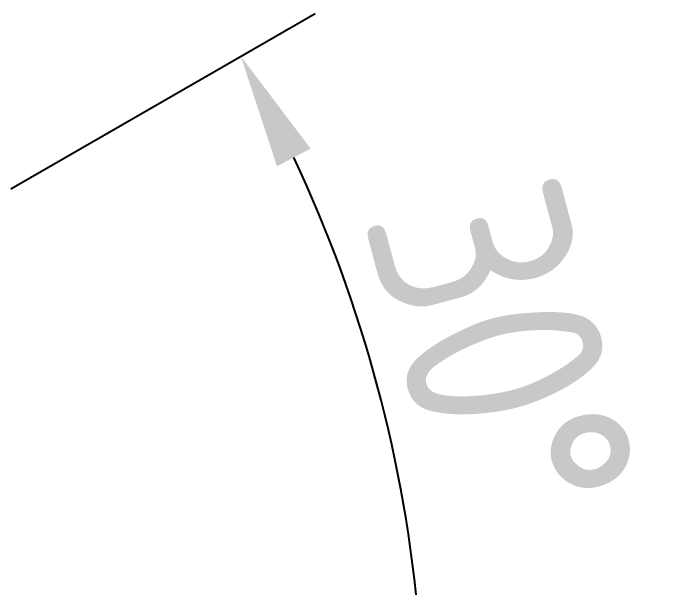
# Model space of a CAD drawing. Header units: millimetres. Extents: x 89051 to 218395, y -330386 to -125649.
# Drawn here: x 90804.3 to 91037.8, y -134247.8 to -134046.8 of the extents above; entities that cross this region are included whole.
import ezdxf

# ---------------------------------------------------------------- set-up
doc = ezdxf.new("R2010")
doc.units = ezdxf.units.MM
doc.header["$LTSCALE"] = 13
doc.layers.add('标注、文本', color=3, linetype='Continuous', lineweight=25)
doc.styles.get("Standard").update_dxf_attribs({"font": 'gbenor.shx', "bigfont": 'gbcbig.shx'})
doc.dimstyles.new('1-15', dxfattribs={"dimscale": 20, "dimtxt": 3.5, "dimasz": 2, "dimexe": 1.5, "dimexo": 0.5, "dimgap": 0.5, "dimtad": 1, "dimtoh": 1, "dimdec": 1, "dimdsep": 46, "dimtxsty": 'Standard', "dimcen": 2.5, "dimclrd": 3, "dimclre": 3, "dimclrt": 3, "dimadec": 0, "dimazin": 2, "dimtfac": 1, "dimtdec": 1, "dimtmove": 0, "dimatfit": 2, "dimfxl": 1, "dimarcsym": 0})

# ---------------------------------------------------------------- blocks, each defined once
blk = doc.blocks.new('*D580')
at = {"layer": 'Defpoints', "color": 0, "transparency": 16777216}
for p in [(90794.78, -134113.29), (90674.31, -134182.84), (90940.67, -134217.79), (90006.08, -134300.78), (90933.98, -134300.78)]:
    blk.add_point(p, dxfattribs=at)
at = {"layer": '标注、文本', "color": 3, "lineweight": -2, "transparency": 16777216}
for p, q in [((90803.44, -134108.29), (90909.88, -134046.83)), ((90943.98, -134300.78), (90977.93, -134300.78))]:
    blk.add_line(p, q, dxfattribs=at)
blk.add_arc((90470.03, -134300.78), 477.9, 4.797, 25.203, dxfattribs=at)
at = {"layer": '标注、文本', "color": 3, "transparency": 16777216}
for points in [[(90896.53, -134100.36), (90908.34, -134094.19), (90883.9, -134061.83)], [(90952.92, -134260.53), (90939.6, -134261.09), (90947.93, -134300.78)]]:
    blk.add_solid(points, dxfattribs=at)
at = {"layer": '标注、文本', "color": 3, "transparency": 16777216, "insert": (90975.11, -134165.44), "char_height": 70, "attachment_point": 5, "rotation": 285}
blk.add_mtext('30°', dxfattribs=at)

msp = doc.modelspace()

# ---------------------------------------------------------------- dimensions: what is measured, and where the dimension line sits
at = {"layer": '标注、文本'}
dim = msp.add_angular_dim_2l(base=(90940.67, -134217.79), line1=((90006.08, -134300.78), (90933.98, -134300.78)), line2=((90674.31, -134182.84), (90794.78, -134113.29)), dimstyle='1-15', dxfattribs=at)
dim.commit()
dim.dimension.update_dxf_attribs({"geometry": '*D580', "text_midpoint": (90975.11, -134165.44)})

doc.saveas('drawing.dxf')
